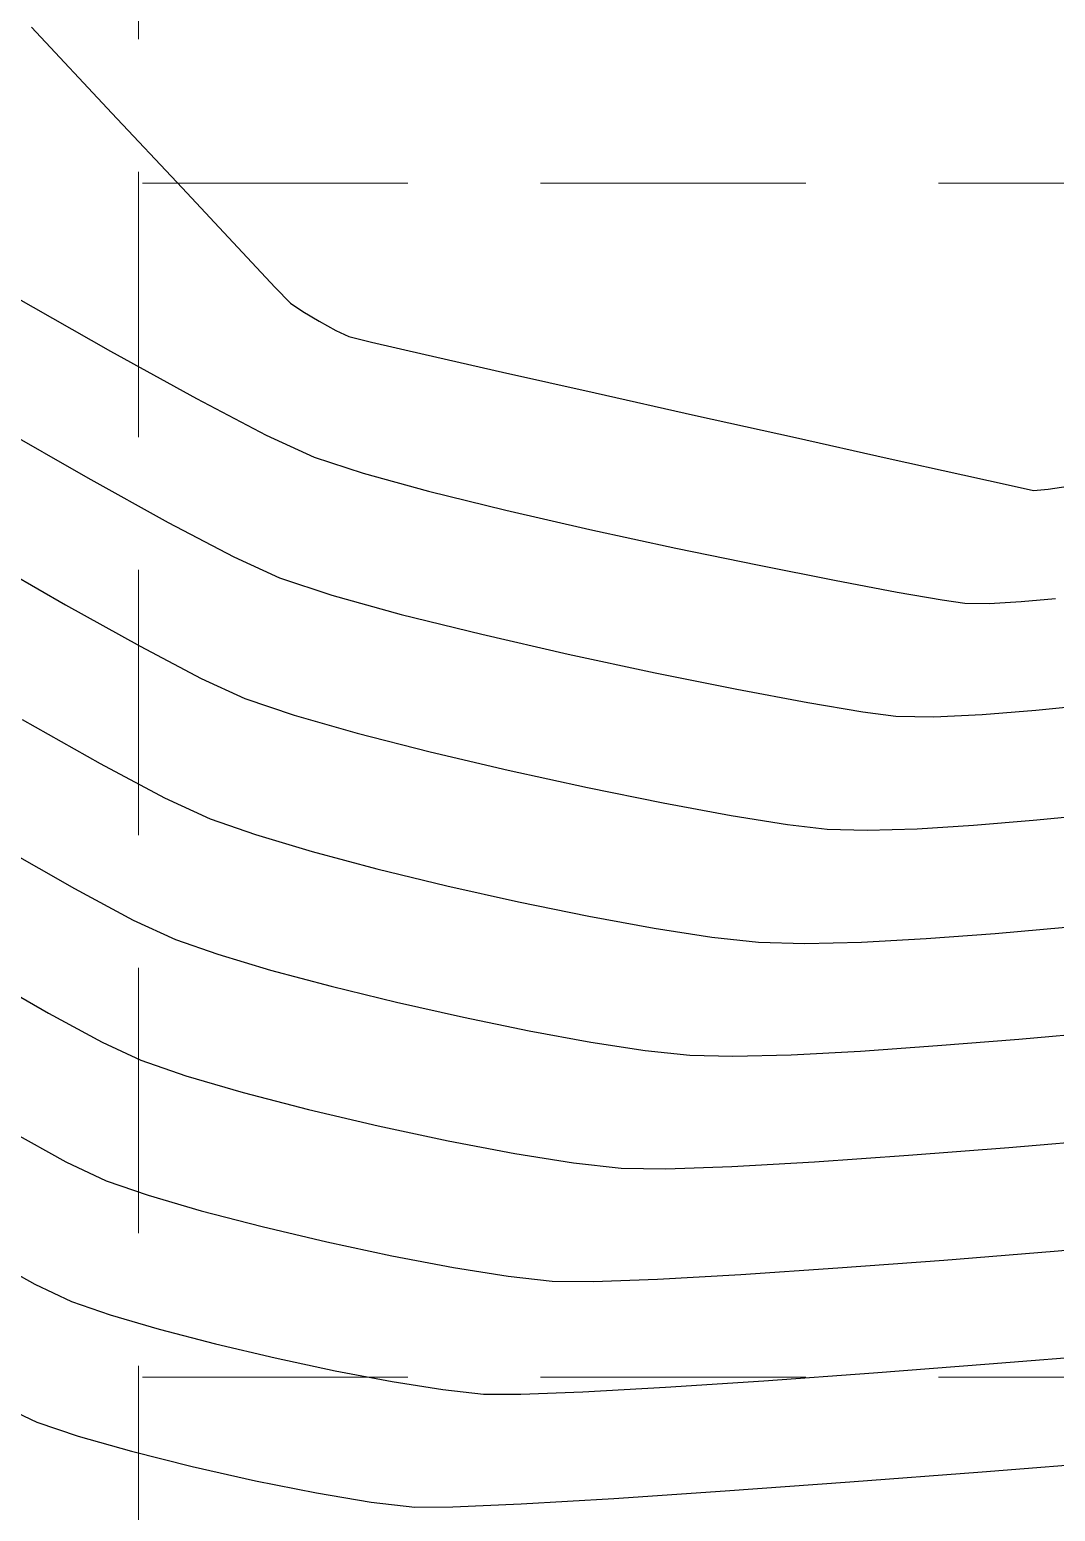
# Model space of a CAD drawing. Header units: inches. Extents: x 2547543 to 2548696, y 7125653 to 7126375.
# Drawn here: x 2547667.88 to 2547683.34, y 7125922.35 to 7125944.69 of the extents above; entities that cross this region are included whole.
import ezdxf

# ---------------------------------------------------------------- set-up
doc = ezdxf.new("R2010")
doc.units = ezdxf.units.IN
doc.header["$MEASUREMENT"] = 0
doc.linetypes.add('HIDDEN', pattern=[0.375, 0.25, -0.125])
for name, color, linetype in [('GRID', 254, 'HIDDEN'), ('V-TOPO-MAJR-E', 6, 'Continuous'), ('V-TOPO-MINR-E', 14, 'Continuous')]:
    doc.layers.add(name, color=color, linetype=linetype)

msp = doc.modelspace()

# ---------------------------------------------------------------- linework, layer by layer
at = {"layer": 'GRID', "color": 252, "linetype": 'HIDDEN', "lineweight": 0, "ltscale": 16}
for p, q in [((2547669.523132142, 7126356.547205457), (2547669.523132142, 7125726.296813901)), ((2547561.583313602, 7125942.37631347), (2548677.583313586, 7125942.37631347)), ((2547561.583313602, 7125924.376313471), (2548677.583313586, 7125924.376313471))]:
    msp.add_line(p, q, dxfattribs=at)
at = {"layer": 'V-TOPO-MAJR-E', "color": 35, "extrusion": (-0.4942960922606287, -0.8692936058524025, 0), "elevation": -7453836.82369216}
msp.add_lwpolyline([(-1307653.436209671, 585), (-1307651.758033223, 585)], dxfattribs=at)
at = {"layer": 'V-TOPO-MAJR-E', "color": 35, "extrusion": (-0.4834615525382856, -0.8753655963180588, 0), "elevation": -7469502.640394483}
msp.add_lwpolyline([(-1214976.057235893, 585), (-1214974.575990914, 585)], dxfattribs=at)
at = {"layer": 'V-TOPO-MAJR-E', "color": 35}
for points, elevation in [([(2547670.398990373, 7125939.127811341), (2547671.450436332, 7125938.577420643)], 585), ([(2547671.450436332, 7125938.577420643), (2547672.17370958, 7125938.245107477)], 585), ([(2547672.908609196, 7125938.00096594), (2547673.894769238, 7125937.729508511)], 585), ([(2547673.894769238, 7125937.729508511), (2547675.058411695, 7125937.442957994)], 585), ([(2547675.058411695, 7125937.442957994), (2547676.325758557, 7125937.153537196)], 585), ([(2547676.325758557, 7125937.153537196), (2547677.623031813, 7125936.873468924)], 585), ([(2547681.635828553, 7125936.091177211), (2547681.976063613, 7125936.041213658)], 585), ([(2547682.826361417, 7125936.068036349), (2547683.342339962, 7125936.11439995)], 585), ([(2547670.23944249, 7125928.918781288), (2547671.102173746, 7125928.66698658)], 580), ([(2547681.12675222, 7125927.719483915), (2547682.63871439, 7125927.838790953)], 580), ([(2547677.470239062, 7125927.515099138), (2547678.466973135, 7125927.549427717)], 580), ([(2547678.466973135, 7125927.549427717), (2547679.710991328, 7125927.620292739)], 580)]:
    msp.add_lwpolyline(points, dxfattribs=dict(at, elevation=elevation))
at = {"layer": 'V-TOPO-MAJR-E', "color": 35, "extrusion": (-0.315268785456059, -0.9490024198689178, 0), "elevation": -7565734.150389085}
msp.add_lwpolyline([(171161.1621131827, 585.0000000000009), (171161.9365049023, 585.0000000000009)], dxfattribs=at)
at = {"layer": 'V-TOPO-MAJR-E', "color": 35, "extrusion": (-0.2019793936467666, -0.979389771511876, 0), "elevation": -7493648.067822186}
msp.add_lwpolyline([(1055876.996238658, 585.0000000000009), (1055878.276037238, 585.0000000000009)], dxfattribs=at)
at = {"layer": 'V-TOPO-MAJR-E', "color": 35, "extrusion": (-0.194069728157885, -0.9809877372387102, 0), "elevation": -7484883.782618674}
msp.add_lwpolyline([(1116313.154484222, 585.0000000000009), (1116314.312288716, 585.0000000000009)], dxfattribs=at)
at = {"layer": 'V-TOPO-MAJR-E', "color": 35, "extrusion": (-0.185898243697229, -0.982569001643287, 0), "elevation": -7475333.444551116}
msp.add_lwpolyline([(1178572.346487138, 585), (1178573.307625102, 585)], dxfattribs=at)
at = {"layer": 'V-TOPO-MAJR-E', "color": 35, "extrusion": (0.1745887794145175, 0.9846414363119954, 0), "elevation": 7461288.575020309}
msp.add_lwpolyline([(-1264443.731030485, 585.0000000000009), (-1264444.420823434, 585.0000000000009)], dxfattribs=at)
at = {"layer": 'V-TOPO-MAJR-E', "color": 35, "extrusion": (-0.004920552327631043, -0.9999878940091181, 0), "elevation": -7138385.777174307}
msp.add_lwpolyline([(2512587.592674697, 585.0000000000009), (2512587.963459978, 585.0000000000009)], dxfattribs=at)
at = {"layer": 'V-TOPO-MAJR-E', "color": 35, "extrusion": (0.05963537051703759, -0.9982202274965658, 0), "elevation": -6961321.513651276}
msp.add_lwpolyline([(2968105.887845692, 585.0000000000005), (2968106.368217658, 585.0000000000005)], dxfattribs=at)
at = {"layer": 'V-TOPO-MAJR-E', "color": 35, "extrusion": (-0.4989802925917887, -0.8666133322335938, 0), "elevation": -7446662.030146515}
msp.add_lwpolyline([(-1347856.483382928, 580.0000000000009), (-1347855.364512167, 580.0000000000009)], dxfattribs=at)
at = {"layer": 'V-TOPO-MAJR-E', "color": 35, "extrusion": (0.4759359131461551, 0.8794799637159084, 0), "elevation": 7479639.311618446}
msp.add_lwpolyline([(1150862.825432257, 580), (1150861.910335507, 580)], dxfattribs=at)
at = {"layer": 'V-TOPO-MAJR-E', "color": 35, "extrusion": (-0.4218311710093179, -0.9066743975457273, 0), "elevation": -7535583.954908789}
msp.add_lwpolyline([(-696032.9209817159, 580), (-696032.2764409808, 580)], dxfattribs=at)
at = {"layer": 'V-TOPO-MAJR-E', "color": 35, "extrusion": (0.3251149531860689, 0.9456745038409465, 0), "elevation": 7567094.985304237}
msp.add_lwpolyline([(-92520.0232919543, 580.0000000000009), (-92520.74279828882, 580.0000000000009)], dxfattribs=at)
at = {"layer": 'V-TOPO-MAJR-E', "color": 35, "extrusion": (-0.2516619213754037, -0.9678152082549851, 0), "elevation": -7537733.941455423}
msp.add_lwpolyline([(672349.9383975794, 580.0000000000009), (672350.9571069526, 580.0000000000009)], dxfattribs=at)
at = {"layer": 'V-TOPO-MAJR-E', "color": 35, "extrusion": (-0.2295594530737689, -0.973294640643044, 0), "elevation": -7520470.142813438}
msp.add_lwpolyline([(843811.3608759847, 580.0000000000009), (843812.439678079, 580.0000000000009)], dxfattribs=at)
at = {"layer": 'V-TOPO-MAJR-E', "color": 35, "extrusion": (-0.2091502246991016, -0.9778835224648769, 0), "elevation": -7501174.142124912}
msp.add_lwpolyline([(1000938.105888893, 580), (1000939.184689029, 580)], dxfattribs=at)
at = {"layer": 'V-TOPO-MAJR-E', "color": 35, "extrusion": (-0.1868222981339472, -0.9823937239823708, 0), "elevation": -7476429.230827538}
msp.add_lwpolyline([(1171536.904393924, 580), (1171537.923097669, 580)], dxfattribs=at)
at = {"layer": 'V-TOPO-MAJR-E', "color": 35, "extrusion": (0.08530111354944094, -0.9963552177949516, 0), "elevation": -6882635.217756754}
msp.add_lwpolyline([(3146246.470090522, 580.0000000000009), (3146248.008319058, 580.0000000000009)], dxfattribs=at)
at = {"layer": 'V-TOPO-MAJR-E', "color": 35, "extrusion": (-0.1576749995992926, -0.987491060466556, 0), "elevation": -7438494.632873138}
msp.add_lwpolyline([(1392225.824191612, 580.0000000000009), (1392226.722907758, 580.0000000000009)], dxfattribs=at)
at = {"layer": 'V-TOPO-MAJR-E', "color": 35, "extrusion": (0.06989076984699072, -0.9975546502774648, 0), "elevation": -6930442.938838909}
msp.add_lwpolyline([(3039486.31037314, 580.0000000000009), (3039487.72960455, 580.0000000000009)], dxfattribs=at)
at = {"layer": 'V-TOPO-MAJR-E', "color": 35, "extrusion": (-0.1109062504941423, -0.9938308727350599, 0), "elevation": -7364520.052683593}
msp.add_lwpolyline([(1741649.231298375, 580.0000000000009), (1741649.950795907, 580.0000000000009)], dxfattribs=at)
at = {"layer": 'V-TOPO-MAJR-E', "color": 35, "extrusion": (-0.01545745871746203, -0.9998805263480224, 0), "elevation": -7164456.773836815}
msp.add_lwpolyline([(2437223.685530304, 580.0000000000009), (2437224.359519361, 580.0000000000009)], dxfattribs=at)
at = {"layer": 'V-TOPO-MINR-E', "color": 35}
for points, elevation in [([(2547667.909839237, 7125944.727747135), (2547669.124589769, 7125943.432447997)], 586), ([(2547669.124589769, 7125943.432447997), (2547670.181368063, 7125942.3024723)], 586), ([(2547671.021459947, 7125941.403849488), (2547671.586151251, 7125940.802609007)], 586), ([(2547671.999220261, 7125940.440193974), (2547672.244857579, 7125940.293123102)], 586), ([(2547672.696646757, 7125940.063588261), (2547673.034980002, 7125939.979203621)], 586), ([(2547673.034980002, 7125939.979203621), (2547673.845933699, 7125939.791784932)], 586), ([(2547673.845933699, 7125939.791784932), (2547675.010042102, 7125939.527675051)], 586), ([(2547676.407839469, 7125939.213216844), (2547677.919860054, 7125938.87475317)], 586), ([(2547677.919860054, 7125938.87475317), (2547679.426638115, 7125938.538626889)], 586), ([(2547682.720859709, 7125937.807701022), (2547683.01201023, 7125937.744352929)], 586), ([(2547667.16655624, 7125936.742740302), (2547668.42444851, 7125936.019763877)], 583), ([(2547671.650772403, 7125936.426626693), (2547672.438546892, 7125936.163727644)], 584), ([(2547676.000531606, 7125935.275559024), (2547677.3100473, 7125934.994921657)], 584), ([(2547678.541973574, 7125934.746281711), (2547679.61310054, 7125934.544211985)], 584), ([(2547680.44021831, 7125934.403285276), (2547680.940116996, 7125934.338074385)], 584), ([(2547683.045726313, 7125934.430387351), (2547683.854406845, 7125934.509778667)], 584), ([(2547680.940116996, 7125934.338074385), (2547681.509114923, 7125934.330510803)], 584), ([(2547681.509114923, 7125934.330510803), (2547682.237473517, 7125934.365956593)], 584), ([(2547672.821010339, 7125934.082952318), (2547673.918620062, 7125933.801689533)], 583), ([(2547673.918620062, 7125933.801689533), (2547675.096500259, 7125933.52453611)], 583), ([(2547675.096500259, 7125933.52453611), (2547676.289342702, 7125933.263907071)], 583), ([(2547670.604898048, 7125932.789665124), (2547671.285659653, 7125932.553416594)], 582), ([(2547679.90417038, 7125932.634935113), (2547680.5064653, 7125932.619826104)], 583), ([(2547680.5064653, 7125932.619826104), (2547681.257328715, 7125932.64327559)], 583), ([(2547682.107355983, 7125932.696564536), (2547683.00714246, 7125932.770973908)], 583), ([(2547671.285659653, 7125932.553416594), (2547672.139391276, 7125932.299524244)], 582), ([(2547667.486208782, 7125932.355078768), (2547668.558876321, 7125931.743202765)], 581), ([(2547674.170981271, 7125931.781834039), (2547675.251447992, 7125931.539549159)], 582), ([(2547669.446188068, 7125931.266410845), (2547670.081960871, 7125930.97118434)], 581), ([(2547676.310101428, 7125931.322646412), (2547677.298245751, 7125931.141882284)], 582), ([(2547682.436176815, 7125931.06515194), (2547683.501032948, 7125931.161206022)], 582), ([(2547678.167185138, 7125931.008013264), (2547678.868223763, 7125930.93179584)], 582), ([(2547678.868223763, 7125930.93179584), (2547679.564788704, 7125930.911321965)], 582), ([(2547679.564788704, 7125930.911321965), (2547680.422203393, 7125930.932117978)], 582), ([(2547680.422203393, 7125930.932117978), (2547681.39461653, 7125930.986091948)], 582), ([(2547670.718850191, 7125930.749720042), (2547671.51555792, 7125930.511883236)], 581), ([(2547673.410564303, 7125930.027095011), (2547674.419930807, 7125929.800145051)], 581), ([(2547675.411251419, 7125929.596825499), (2547676.340060063, 7125929.427137081)], 581), ([(2547679.358472319, 7125929.23590015), (2547680.403825872, 7125929.291562156)], 581), ([(2547677.832277146, 7125929.228656568), (2547678.483599816, 7125929.212606623)], 581), ([(2547678.483599816, 7125929.212606623), (2547679.358472319, 7125929.23590015)], 581), ([(2547668.431350701, 7125927.620027203), (2547669.036086516, 7125927.334222772)], 579), ([(2547669.66827449, 7125927.116881856), (2547670.469851882, 7125926.88293537)], 579), ([(2547674.271444885, 7125926.028178923), (2547675.096011303, 7125925.89651848)], 579), ([(2547677.346382371, 7125925.851555496), (2547678.600687629, 7125925.922357793)], 579), ([(2547675.760383912, 7125925.822378024), (2547676.374997603, 7125925.815854896)], 579), ([(2547668.513149339, 7125925.515741988), (2547669.097106489, 7125925.314982424)], 578), ([(2547669.837530017, 7125925.098884161), (2547670.683680141, 7125924.878858929)], 578), ([(2547678.950398271, 7125924.320803887), (2547680.599425927, 7125924.439963802)], 578), ([(2547673.349092259, 7125924.309338708), (2547674.110750936, 7125924.187722892)], 578), ([(2547674.110750936, 7125924.187722892), (2547674.724437295, 7125924.119238751)], 578), ([(2547674.724437295, 7125924.119238751), (2547675.285043679, 7125924.115897272)], 578), ([(2547675.285043679, 7125924.115897272), (2547676.22302644, 7125924.15253483)], 578), ([(2547676.22302644, 7125924.15253483), (2547677.468204873, 7125924.222915633)], 578), ([(2547667.990212162, 7125923.697261204), (2547668.615274336, 7125923.485378918)], 577), ([(2547668.615274336, 7125923.485378918), (2547669.419136153, 7125923.257070538)], 577), ([(2547676.687012382, 7125922.545908464), (2547678.367262139, 7125922.658961342)], 577), ([(2547673.032894591, 7125922.492125936), (2547673.688490679, 7125922.416099478)], 577), ([(2547674.263020931, 7125922.417355939), (2547675.290730073, 7125922.462999465)], 577)]:
    msp.add_lwpolyline(points, dxfattribs=dict(at, elevation=elevation))
at = {"layer": 'V-TOPO-MINR-E', "color": 35, "extrusion": (0.7304965611364348, 0.6829163742127164, 0), "elevation": 6727486.986452606}
msp.add_lwpolyline([(3465630.663862933, 586), (3465629.433709556, 586)], dxfattribs=at)
at = {"layer": 'V-TOPO-MINR-E', "color": 35, "extrusion": (0.7179686176777007, 0.6960754729409532, 0), "elevation": 6789340.861331069}
msp.add_lwpolyline([(3342830.163473852, 586), (3342829.832221624, 586)], dxfattribs=at)
at = {"layer": 'V-TOPO-MINR-E', "color": 35, "extrusion": (-0.5638299529160767, -0.8258909033248003, 0), "elevation": -7321703.170556493}
msp.add_lwpolyline([(-1913719.755030378, 586), (-1913719.534066014, 586)], dxfattribs=at)
at = {"layer": 'V-TOPO-MINR-E', "color": 35, "extrusion": (-0.4770470422203122, -0.8788777614144369, 0), "elevation": -7478189.961749061}
msp.add_lwpolyline([(-1160316.260494799, 586), (-1160315.974275054, 586)], dxfattribs=at)
at = {"layer": 'V-TOPO-MINR-E', "color": 35, "extrusion": (0.421213310168323, 0.9069616019088373, 0), "elevation": 7536067.664958413}
msp.add_lwpolyline([(690899.7129327562, 586.0000000000009), (690899.4921549307, 586.0000000000009)], dxfattribs=at)
at = {"layer": 'V-TOPO-MINR-E', "color": 35, "extrusion": (-0.2194815025555659, -0.9756166614177678, 0), "elevation": -7511352.87068255}
msp.add_lwpolyline([(921542.2730205348, 586.0000000000009), (921543.7057526947, 586.0000000000009)], dxfattribs=at)
at = {"layer": 'V-TOPO-MINR-E', "color": 35, "extrusion": (-0.496156917117402, -0.8682328683000635, 0), "elevation": -7451017.009255121}
msp.add_lwpolyline([(-1323615.203301685, 584), (-1323613.638770825, 584)], dxfattribs=at)
at = {"layer": 'V-TOPO-MINR-E', "color": 35, "extrusion": (-0.2171454282677944, -0.9761392641331441, 0), "elevation": -7509125.341539645}
msp.add_lwpolyline([(939524.9449855629, 586), (939526.3608386514, 586)], dxfattribs=at)
at = {"layer": 'V-TOPO-MINR-E', "color": 35, "extrusion": (-0.2165684000043352, -0.9762674470244116, 0), "elevation": -7508568.681072216}
msp.add_lwpolyline([(943964.7976937946, 586), (943965.9632512268, 586)], dxfattribs=at)
at = {"layer": 'V-TOPO-MINR-E', "color": 35, "extrusion": (-0.2157285379971761, -0.9764533772247403, 0), "elevation": -7507753.90687486}
msp.add_lwpolyline([(950424.4588396652, 586), (950425.2517664351, 586)], dxfattribs=at)
at = {"layer": 'V-TOPO-MINR-E', "color": 35, "extrusion": (0.4849125612753231, 0.8745626380754019, 0), "elevation": 7467475.661664769}
msp.add_lwpolyline([(1227360.900221975, 584.0000000000009), (1227359.516590123, 584.0000000000009)], dxfattribs=at)
at = {"layer": 'V-TOPO-MINR-E', "color": 35, "extrusion": (0.05434398075127455, -0.9985222740410478, 0), "elevation": -6976956.324601192}
msp.add_lwpolyline([(2931170.058302097, 586.0000000000009), (2931170.16938364, 586.0000000000009)], dxfattribs=at)
at = {"layer": 'V-TOPO-MINR-E', "color": 35, "extrusion": (0.09658617757292204, -0.9953246255879798, 0), "elevation": -6846550.348859103}
msp.add_lwpolyline([(3224038.839377466, 586.0000000000009), (3224038.95095203, 586.0000000000009)], dxfattribs=at)
at = {"layer": 'V-TOPO-MINR-E', "color": 35, "extrusion": (0.155313625804351, -0.9878652122832883, 0), "elevation": -6643776.098681384}
msp.add_lwpolyline([(3623522.869709603, 586.0000000000009), (3623523.174334471, 586.0000000000009)], dxfattribs=at)
at = {"layer": 'V-TOPO-MINR-E', "color": 35, "extrusion": (-0.464384338656081, -0.8856337764623448, 0), "elevation": -7494068.762861274}
msp.add_lwpolyline([(-1052871.083289336, 584.0000000000009), (-1052869.968282613, 584.0000000000009)], dxfattribs=at)
at = {"layer": 'V-TOPO-MINR-E', "color": 35, "extrusion": (-0.4169498764189906, -0.908929480517707, 0), "elevation": -7539225.074401727}
msp.add_lwpolyline([(-655505.2022042321, 584.0000000000009), (-655504.442385334, 584.0000000000009)], dxfattribs=at)
at = {"layer": 'V-TOPO-MINR-E', "color": 35, "extrusion": (-0.4866078035026694, -0.8736205386609838, 0), "elevation": -7465079.40012382}
msp.add_lwpolyline([(-1241840.613181568, 583), (-1241839.32742853, 583)], dxfattribs=at)
at = {"layer": 'V-TOPO-MINR-E', "color": 35, "extrusion": (-0.2671838977437639, -0.9636455597295356, 0), "elevation": -7547573.795397583}
msp.add_lwpolyline([(551117.833753034, 584), (551118.9161267469, 584)], dxfattribs=at)
at = {"layer": 'V-TOPO-MINR-E', "color": 35, "extrusion": (-0.2403903740987068, -0.9706762941581935, 0), "elevation": -7529413.208418716}
msp.add_lwpolyline([(759959.8631341204, 584.0000000000005), (759961.1149055655, 584.0000000000005)], dxfattribs=at)
at = {"layer": 'V-TOPO-MINR-E', "color": 35, "extrusion": (-0.2228452591426661, -0.9748538303138775, 0), "elevation": -7514482.816497512}
msp.add_lwpolyline([(895629.4768722062, 584.0000000000009), (895630.8144011607, 584.0000000000009)], dxfattribs=at)
at = {"layer": 'V-TOPO-MINR-E', "color": 35, "extrusion": (-0.4651437479540034, -0.8852351629591442, 0), "elevation": -7493161.141807664}
msp.add_lwpolyline([(-1059297.629660723, 583), (-1059296.5869957, 583)], dxfattribs=at)
at = {"layer": 'V-TOPO-MINR-E', "color": 35, "extrusion": (-0.4164147539026357, -0.9091747646807008, 0), "elevation": -7539607.76621348}
msp.add_lwpolyline([(-651066.7308122609, 583.0000000000009), (-651066.0080439472, 583.0000000000009)], dxfattribs=at)
at = {"layer": 'V-TOPO-MINR-E', "color": 35, "extrusion": (-0.1978408701924366, -0.9802341506402945, 0), "elevation": -7489119.533254268}
msp.add_lwpolyline([(1087519.123789727, 584), (1087520.380557077, 584)], dxfattribs=at)
at = {"layer": 'V-TOPO-MINR-E', "color": 35, "extrusion": (0.3221860600380101, 0.9466763664089137, 0), "elevation": 7566778.005056921}
msp.add_lwpolyline([(-115943.2506169179, 583.0000000000009), (-115944.0335075846, 583.0000000000009)], dxfattribs=at)
at = {"layer": 'V-TOPO-MINR-E', "color": 35, "extrusion": (-0.1679623220099799, -0.9857934156733934, 0), "elevation": -7452613.537757612}
msp.add_lwpolyline([(1314597.275302878, 584), (1314598.114340507, 584)], dxfattribs=at)
at = {"layer": 'V-TOPO-MINR-E', "color": 35, "extrusion": (0.07946401254019335, -0.9968377353967958, 0), "elevation": -6900951.222679353}
msp.add_lwpolyline([(3105881.129930713, 584.0000000000009), (3105881.940747526, 584.0000000000009)], dxfattribs=at)
at = {"layer": 'V-TOPO-MINR-E', "color": 35, "extrusion": (-0.492577564020177, -0.870268546727933, 0), "elevation": -7456400.465328289}
msp.add_lwpolyline([(-1292920.225119955, 582), (-1292918.874149884, 582)], dxfattribs=at)
at = {"layer": 'V-TOPO-MINR-E', "color": 35, "extrusion": (0.2756062205780859, 0.9612706232787225, 0), "elevation": 7552105.57483084}
msp.add_lwpolyline([(-485050.2894836755, 583), (-485051.279871813, 583)], dxfattribs=at)
at = {"layer": 'V-TOPO-MINR-E', "color": 35, "extrusion": (-0.4711703013474003, -0.8820422592643734, 0), "elevation": -7485760.541026406}
msp.add_lwpolyline([(-1110376.619392276, 582.0000000000009), (-1110375.519882332, 582.0000000000009)], dxfattribs=at)
at = {"layer": 'V-TOPO-MINR-E', "color": 35, "extrusion": (-0.1987468961589891, -0.9800508513680135, 0), "elevation": -7490119.717008489}
msp.add_lwpolyline([(1080595.197942792, 583), (1080596.363695018, 583)], dxfattribs=at)
at = {"layer": 'V-TOPO-MINR-E', "color": 35, "extrusion": (-0.4205990588990982, -0.9072466211858786, 0), "elevation": -7536526.305026364}
msp.add_lwpolyline([(-685795.8343323343, 582.0000000000009), (-685795.0769230393, 582.0000000000009)], dxfattribs=at)
at = {"layer": 'V-TOPO-MINR-E', "color": 35, "extrusion": (-0.1822552027991365, -0.983251260387011, 0), "elevation": -7470910.102367861}
msp.add_lwpolyline([(1206268.675995548, 583.0000000000009), (1206269.72032907, 583.0000000000009)], dxfattribs=at)
at = {"layer": 'V-TOPO-MINR-E', "color": 35, "extrusion": (-0.1593843520627136, -0.9872166065851755, 0), "elevation": -7440899.319317892}
msp.add_lwpolyline([(1379348.293803809, 583.0000000000009), (1379349.150636858, 583.0000000000009)], dxfattribs=at)
at = {"layer": 'V-TOPO-MINR-E', "color": 35, "extrusion": (0.0959958984910965, -0.9953817295253551, 0), "elevation": -6848456.166712276}
msp.add_lwpolyline([(3219977.43686861, 583), (3219978.341186036, 583)], dxfattribs=at)
at = {"layer": 'V-TOPO-MINR-E', "color": 35, "extrusion": (-0.116578322639894, -0.9931815013835431, 0), "elevation": -7374348.722974392}
msp.add_lwpolyline([(1699578.674717352, 583), (1699579.278443003, 583)], dxfattribs=at)
at = {"layer": 'V-TOPO-MINR-E', "color": 35, "extrusion": (0.06256803633439702, -0.9980407009883202, 0), "elevation": -6952567.39701332}
msp.add_lwpolyline([(2988545.200500088, 583), (2988546.052196084, 583)], dxfattribs=at)
at = {"layer": 'V-TOPO-MINR-E', "color": 35, "extrusion": (-0.257642478257431, -0.9662403186564766, 0), "elevation": -7541751.659596969}
msp.add_lwpolyline([(625720.6822535531, 582.0000000000009), (625721.6944301266, 582.0000000000009)], dxfattribs=at)
at = {"layer": 'V-TOPO-MINR-E', "color": 35, "extrusion": (-0.2369028910536813, -0.9715333345852873, 0), "elevation": -7526631.64260076}
msp.add_lwpolyline([(786995.4577474496, 582.0000000000009), (786996.5422024473, 582.0000000000009)], dxfattribs=at)
at = {"layer": 'V-TOPO-MINR-E', "color": 35, "extrusion": (-0.473336707044876, -0.8808815821459282, 0), "elevation": -7483007.074516632}
msp.add_lwpolyline([(-1128770.755027739, 581.0000000000009), (-1128769.747728047, 581.0000000000009)], dxfattribs=at)
at = {"layer": 'V-TOPO-MINR-E', "color": 35, "extrusion": (-0.2007159803562779, -0.9796494756950664, 0), "elevation": -7492274.232282086}
msp.add_lwpolyline([(1065540.389409992, 582.0000000000009), (1065541.470055122, 582.0000000000009)], dxfattribs=at)
at = {"layer": 'V-TOPO-MINR-E', "color": 35, "extrusion": (-0.1522638883458102, -0.9883398748941655, 0), "elevation": -7430761.144953622}
msp.add_lwpolyline([(1432949.078471415, 582.0000000000009), (1432949.957662278, 582.0000000000009)], dxfattribs=at)
at = {"layer": 'V-TOPO-MINR-E', "color": 35, "extrusion": (0.07568761573861241, -0.9971315784909253, 0), "elevation": -6912662.881959113}
msp.add_lwpolyline([(3079718.296761142, 582.0000000000009), (3079719.341317655, 582.0000000000009)], dxfattribs=at)
at = {"layer": 'V-TOPO-MINR-E', "color": 35, "extrusion": (0.3284380418443659, 0.9445255172145635, 0), "elevation": 7567375.40917787}
msp.add_lwpolyline([(-65912.58736225544, 581), (-65913.26165777165, 581)], dxfattribs=at)
at = {"layer": 'V-TOPO-MINR-E', "color": 35, "extrusion": (-0.258643966974009, -0.9659727213270299, 0), "elevation": -7542394.355881752}
msp.add_lwpolyline([(617902.2509562324, 581), (617903.195144451, 581)], dxfattribs=at)
at = {"layer": 'V-TOPO-MINR-E', "color": 35, "extrusion": (-0.2377364287272935, -0.9713297022412073, 0), "elevation": -7527302.269600917}
msp.add_lwpolyline([(780536.6873296106, 581), (780537.6992891119, 581)], dxfattribs=at)
at = {"layer": 'V-TOPO-MINR-E', "color": 35, "extrusion": (-0.2009173400532822, -0.9796081984476823, 0), "elevation": -7492491.221559033}
msp.add_lwpolyline([(1063999.887888102, 581), (1064000.899844324, 581)], dxfattribs=at)
at = {"layer": 'V-TOPO-MINR-E', "color": 35, "extrusion": (0.08079863049572193, -0.9967304456622242, 0), "elevation": -6896781.577806924}
msp.add_lwpolyline([(3115117.117591118, 581.0000000000009), (3115118.348725682, 581.0000000000009)], dxfattribs=at)
at = {"layer": 'V-TOPO-MINR-E', "color": 35, "extrusion": (0.08920920250923638, -0.996012910653103, 0), "elevation": -6870241.004334152}
msp.add_lwpolyline([(3173223.440117317, 581.0000000000009), (3173224.683458631, 581.0000000000009)], dxfattribs=at)
at = {"layer": 'V-TOPO-MINR-E', "color": 35, "extrusion": (-0.1516119629251204, -0.988440090596285, 0), "elevation": -7429812.539356506}
msp.add_lwpolyline([(1437849.284264849, 581.0000000000009), (1437850.115706844, 581.0000000000009)], dxfattribs=at)
at = {"layer": 'V-TOPO-MINR-E', "color": 35, "extrusion": (-0.1074081742464814, -0.9942150089920377, 0), "elevation": -7358347.216678542}
msp.add_lwpolyline([(1767555.81637937, 581.0000000000009), (1767556.490666598, 581.0000000000009)], dxfattribs=at)
at = {"layer": 'V-TOPO-MINR-E', "color": 35, "extrusion": (0.06954045786893386, -0.9975791320588954, 0), "elevation": -6931511.496003872}
msp.add_lwpolyline([(3037053.19168895, 581), (3037054.357276503, 581)], dxfattribs=at)
at = {"layer": 'V-TOPO-MINR-E', "color": 35, "extrusion": (-0.4844305261257174, -0.8748297350670933, 0), "elevation": -7468141.730528787}
msp.add_lwpolyline([(-1223241.718613516, 579.0000000000005), (-1223240.767266228, 579.0000000000005)], dxfattribs=at)
at = {"layer": 'V-TOPO-MINR-E', "color": 35, "extrusion": (-0.3251149531166179, -0.9456745038648232, 0), "elevation": -7567093.095591834}
msp.add_lwpolyline([(92520.12053462584, 579.0000000000009), (92520.78903945629, 579.0000000000009)], dxfattribs=at)
at = {"layer": 'V-TOPO-MINR-E', "color": 35, "extrusion": (-0.2516619213414357, -0.9678152082638177, 0), "elevation": -7537732.055668599}
msp.add_lwpolyline([(672349.7756691747, 579.0000000000005), (672350.7221683261, 579.0000000000005)], dxfattribs=at)
at = {"layer": 'V-TOPO-MINR-E', "color": 35, "extrusion": (-0.2295594529881795, -0.973294640663231, 0), "elevation": -7520468.262820527}
msp.add_lwpolyline([(843811.0834561579, 579.0000000000009), (843812.0857884178, 579.0000000000009)], dxfattribs=at)
at = {"layer": 'V-TOPO-MINR-E', "color": 35, "extrusion": (-0.209150225007712, -0.9778835223988711, 0), "elevation": -7501172.270349767}
msp.add_lwpolyline([(1000937.709724762, 579), (1000938.712055203, 579)], dxfattribs=at)
at = {"layer": 'V-TOPO-MINR-E', "color": 35, "extrusion": (0.08466628057343023, -0.9964093641339694, 0), "elevation": -6884636.796690646}
msp.add_lwpolyline([(3141861.192780147, 579), (3141862.846198332, 579)], dxfattribs=at)
at = {"layer": 'V-TOPO-MINR-E', "color": 35, "extrusion": (-0.4870181866879589, -0.8733918283537879, 0), "elevation": -7464485.974030656}
msp.add_lwpolyline([(-1245343.927682764, 578), (-1245343.070305625, 578)], dxfattribs=at)
at = {"layer": 'V-TOPO-MINR-E', "color": 35, "extrusion": (-0.1868222979939456, -0.9823937240089949, 0), "elevation": -7476427.369766703}
msp.add_lwpolyline([(1171536.392673465, 579), (1171537.339167388, 579)], dxfattribs=at)
at = {"layer": 'V-TOPO-MINR-E', "color": 35, "extrusion": (0.0746317723353896, -0.9972111604660664, 0), "elevation": -6915915.078411574}
msp.add_lwpolyline([(3072395.481668851, 579.0000000000009), (3072397.084734024, 579.0000000000009)], dxfattribs=at)
at = {"layer": 'V-TOPO-MINR-E', "color": 35, "extrusion": (0.08009017661333034, -0.9967876221191982, 0), "elevation": -6898990.698947718}
msp.add_lwpolyline([(3110214.229585395, 579), (3110215.894898224, 579)], dxfattribs=at)
at = {"layer": 'V-TOPO-MINR-E', "color": 35, "extrusion": (-0.110906249897393, -0.9938308728016539, 0), "elevation": -7364518.244112468}
msp.add_lwpolyline([(1741648.446054369, 579.0000000000009), (1741649.114551018, 579.0000000000009)], dxfattribs=at)
at = {"layer": 'V-TOPO-MINR-E', "color": 35, "extrusion": (0.06734955885195289, -0.9977294407415507, 0), "elevation": -6938161.05542689}
msp.add_lwpolyline([(3021821.912735779, 579.0000000000009), (3021823.379441184, 579.0000000000009)], dxfattribs=at)
at = {"layer": 'V-TOPO-MINR-E', "color": 35, "extrusion": (0.4279817117714143, 0.9037873944624422, 0), "elevation": 7530677.186289678}
msp.add_lwpolyline([(747215.7219671123, 578.0000000000005), (747215.11272961, 578.0000000000005)], dxfattribs=at)
at = {"layer": 'V-TOPO-MINR-E', "color": 35, "extrusion": (0.03672747940800777, -0.9993253185306248, 0), "elevation": -7027548.354153807}
msp.add_lwpolyline([(2807674.79862223, 579.0000000000009), (2807675.770662816, 579.0000000000009)], dxfattribs=at)
at = {"layer": 'V-TOPO-MINR-E', "color": 35, "extrusion": (-0.2801689471426985, -0.9599507076183401, 0), "elevation": -7554314.817157136}
msp.add_lwpolyline([(449173.759628624, 578), (449174.5309427369, 578)], dxfattribs=at)
at = {"layer": 'V-TOPO-MINR-E', "color": 35, "extrusion": (-0.229559453841341, -0.9732946404620059, 0), "elevation": -7520466.383641475}
msp.add_lwpolyline([(843810.7987827756, 578), (843811.7246452023, 578)], dxfattribs=at)
at = {"layer": 'V-TOPO-MINR-E', "color": 35, "extrusion": (-0.2091502243025376, -0.9778835225496941, 0), "elevation": -7501170.397536939}
msp.add_lwpolyline([(1000937.321337196, 578), (1000938.247197942, 578)], dxfattribs=at)
at = {"layer": 'V-TOPO-MINR-E', "color": 35, "extrusion": (0.07664687980367761, -0.9970583011120066, 0), "elevation": -6909690.347280476}
msp.add_lwpolyline([(3086365.964279627, 578), (3086367.715111256, 578)], dxfattribs=at)
at = {"layer": 'V-TOPO-MINR-E', "color": 35, "extrusion": (0.08042901041854846, -0.9967603394412787, 0), "elevation": -6897931.427494482}
msp.add_lwpolyline([(3112559.780914412, 578.0000000000009), (3112561.558828304, 578.0000000000009)], dxfattribs=at)
at = {"layer": 'V-TOPO-MINR-E', "color": 35, "extrusion": (-0.1868222980263244, -0.9823937240028375, 0), "elevation": -7476425.508911444}
msp.add_lwpolyline([(1171535.879641118, 578.0000000000009), (1171536.753925219, 578.0000000000009)], dxfattribs=at)
at = {"layer": 'V-TOPO-MINR-E', "color": 35, "extrusion": (0.06589927676834746, -0.9978262801316715, 0), "elevation": -6942544.357258365}
msp.add_lwpolyline([(3011732.783670334, 578.0000000000009), (3011734.269092623, 578.0000000000009)], dxfattribs=at)
at = {"layer": 'V-TOPO-MINR-E', "color": 35, "extrusion": (-0.4279817126306102, -0.9037873940555765, 0), "elevation": -7530675.31825177}
msp.add_lwpolyline([(-747215.3731549415, 577.0000000000009), (-747214.8142362428, 577.0000000000009)], dxfattribs=at)
at = {"layer": 'V-TOPO-MINR-E', "color": 35, "extrusion": (-0.2433479600592388, -0.9699390549591286, 0), "elevation": -7531681.425726365}
msp.add_lwpolyline([(737005.1805983903, 577.0000000000009), (737006.122077334, 577.0000000000009)], dxfattribs=at)
at = {"layer": 'V-TOPO-MINR-E', "color": 35, "extrusion": (-0.2193672177362165, -0.9756423646924479, 0), "elevation": -7511227.746127417}
msp.add_lwpolyline([(922421.19902819, 577.0000000000009), (922422.1758290632, 577.0000000000009)], dxfattribs=at)
at = {"layer": 'V-TOPO-MINR-E', "color": 35, "extrusion": (0.07915492541278438, -0.9968623263936183, 0), "elevation": -6901902.528879493}
msp.add_lwpolyline([(3103740.345283331, 577.0000000000009), (3103742.376173374, 577.0000000000009)], dxfattribs=at)
at = {"layer": 'V-TOPO-MINR-E', "color": 35, "extrusion": (-0.1952486292315577, -0.9807537778582337, 0), "elevation": -7486205.046439857}
msp.add_lwpolyline([(1107311.576438191, 577.0000000000005), (1107312.517913197, 577.0000000000005)], dxfattribs=at)
at = {"layer": 'V-TOPO-MINR-E', "color": 35, "extrusion": (0.07220639428220965, -0.9973897115093789, 0), "elevation": -6923363.276368815}
msp.add_lwpolyline([(3055565.372879764, 577), (3055567.257410416, 577)], dxfattribs=at)
at = {"layer": 'V-TOPO-MINR-E', "color": 35, "extrusion": (0.0759822435864235, -0.9971091708832958, 0), "elevation": -6911744.508838958}
msp.add_lwpolyline([(3081758.94022642, 577), (3081760.940375998, 577)], dxfattribs=at)
at = {"layer": 'V-TOPO-MINR-E', "color": 35, "extrusion": (-0.1648276806771764, -0.9863223791857217, 0), "elevation": -7448383.863462507}
msp.add_lwpolyline([(1338276.814482026, 577.0000000000005), (1338277.650129453, 577.0000000000005)], dxfattribs=at)
at = {"layer": 'V-TOPO-MINR-E', "color": 35, "extrusion": (0.05927399062619524, -0.9982417512983746, 0), "elevation": -6962382.437779691}
msp.add_lwpolyline([(2965577.705232808, 577.0000000000009), (2965579.103974454, 577.0000000000009)], dxfattribs=at)
at = {"layer": 'V-TOPO-MINR-E', "color": 35, "extrusion": (0.002186929780220919, -0.999997608666209, 0), "elevation": -7120333.79218077}
msp.add_lwpolyline([(2563251.488095812, 577), (2563252.062627438, 577)], dxfattribs=at)

doc.saveas('drawing.dxf')
